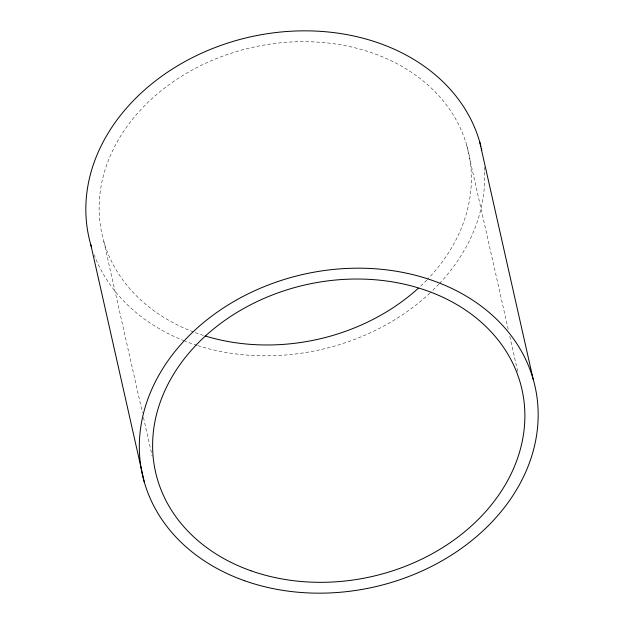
<?xml version="1.0" encoding="UTF-8"?>
<svg xmlns="http://www.w3.org/2000/svg" width="624" height="624" viewBox="0 0 624 624"><rect width="100%" height="100%" fill="white"/><g stroke="black" fill="none" stroke-linecap="round" stroke-linejoin="round"><path stroke-width="0.47" stroke-dasharray="3.12 2.34" d="M466.705 145.213L508.225 329.464M509.792 336.406L518.076 373.144M103.802 241.441L142.436 412.862M143.497 417.565L152.201 456.183M484.294 167.349A201.209 160.274 -12.7 0 1 484.481 170.235M484.575 172.162A201.209 160.274 -12.7 0 1 439.569 283.444M438.898 284.154A201.209 160.274 -12.7 0 1 430.63 292.414M429.92 293.085A201.209 160.274 -12.7 0 1 197.831 345.641M196.919 345.353A201.209 160.274 -12.7 0 1 185.242 341.203M184.361 340.86A201.209 160.274 -12.7 0 1 94.208 254.951M193.401 331.921A187.801 149.588 -12.7 0 1 129.34 123.334A187.801 149.588 -12.7 0 1 396.349 63.359A187.801 149.588 -12.7 0 1 427.463 279.357M426.777 280.059A187.801 149.588 -12.7 0 1 419.718 286.954M203.408 335.408A187.801 149.588 -12.7 0 1 194.298 332.257"/><path stroke-width="0.94" d="M479.669 141.773L533.153 379.127M90.847 244.873L144.331 482.227M91.673 247.642A201.209 160.274 -12.7 0 1 241.972 38.93A201.209 160.274 -12.7 0 1 480.909 146.406M481.361 148.278A201.209 160.274 -12.7 0 1 481.783 150.158M418.259 288.288A187.801 149.588 -12.7 0 1 205.257 335.985M244.694 580.78A201.209 160.274 -12.7 0 0 538.067 409.516A201.209 160.274 -12.7 0 0 233.47 301.735A201.209 160.274 -12.7 0 0 244.694 580.78M250.965 570.773A187.801 149.588 -12.7 0 0 524.776 410.927A187.801 149.588 -12.7 0 0 240.49 310.331A187.801 149.588 -12.7 0 0 250.965 570.773"/></g></svg>
